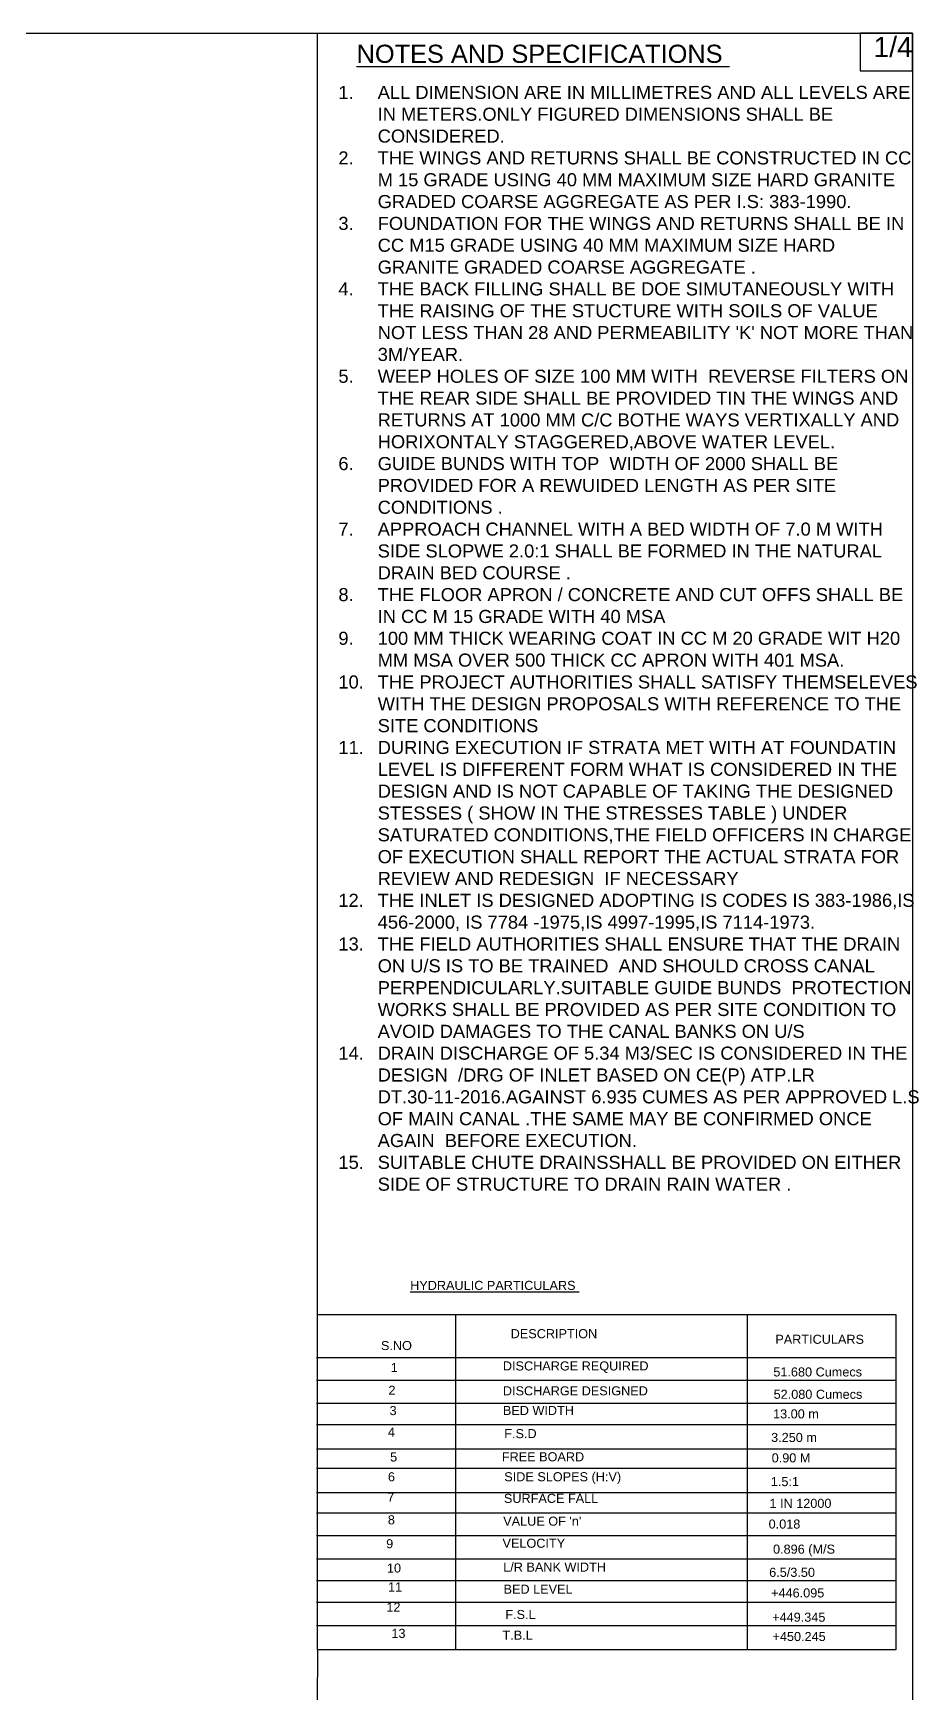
# Model space of a CAD drawing. Header units: millimetres. Extents: x 5124 to 2149775, y 2311 to 45661878.
# Drawn here: x 2127800 to 2149775, y 45620701 to 45661878 of the extents above; entities that cross this region are included whole.
import ezdxf

# ---------------------------------------------------------------- set-up
doc = ezdxf.new("R2010")
doc.units = ezdxf.units.MM
doc.header["$MEASUREMENT"] = 0
for name, color, linetype in [('DIMENSIONS', 7, 'Continuous'), ('DRAWING', 2, 'Continuous'), ('TEXT', 7, 'Continuous')]:
    doc.layers.add(name, color=color, linetype=linetype)
doc.styles.get("Standard").update_dxf_attribs({"font": 'arial.ttf', "height": 225})

msp = doc.modelspace()

# ---------------------------------------------------------------- linework, layer by layer
at = {"layer": 'DIMENSIONS', "color": 0}
for points in [[(2134851.1, 45630088.4), (2134851.1, 45661878.3)], [(2138276.3, 45630088.4), (2138276.3, 45621785.7)], [(2145519.4, 45630088.4), (2145519.4, 45621785.7)], [(2134829.3, 45629020.6), (2149206.4, 45629020.6)], [(2134829.3, 45628459.5), (2149206.4, 45628459.5)], [(2134829.3, 45627890.7), (2149206.4, 45627890.7)], [(2134829.3, 45627354.2), (2149206.4, 45627354.2)], [(2134829.3, 45626753.3), (2149206.4, 45626753.3)], [(2134829.3, 45626270.4), (2149206.4, 45626270.4)], [(2134829.3, 45625669.5), (2149206.4, 45625669.5)], [(2134829.3, 45625165.2), (2149206.4, 45625165.2)], [(2134829.3, 45624601.9), (2149206.4, 45624601.9)], [(2134829.3, 45624022.4), (2149206.4, 45624022.4)], [(2134829.3, 45623485.9), (2149206.4, 45623485.9)], [(2134829.3, 45622949.4), (2149206.4, 45622949.4)], [(2134829.3, 45622366.5), (2149206.4, 45622366.5)], [(2134851.1, 45621763.9), (2134705.2, 45597168.6)]]:
    msp.add_lwpolyline(points, dxfattribs=at)
at = {"layer": 'DIMENSIONS'}
msp.add_lwpolyline([(2149622.7, 45661878.3), (2148323.6, 45661878.3), (2148323.6, 45660943.2), (2149622.7, 45660943.2)], close=True, dxfattribs=at)
at = {"layer": 'DIMENSIONS', "color": 0}
msp.add_lwpolyline([(2134851.1, 45630088.4), (2149206.4, 45630088.4), (2149206.4, 45621763.9), (2134851.1, 45621763.9)], close=True, dxfattribs=at)
at = {"layer": 'DRAWING', "color": 0}
msp.add_lwpolyline([(2069937.3, 45661878.3), (2149622.7, 45661878.3), (2149622.7, 45597168.6), (2069937.3, 45597168.6)], close=True, dxfattribs=at)

# ---------------------------------------------------------------- texts
at = {"layer": 'DIMENSIONS'}
msp.add_text('1/4', height=500, dxfattribs=at).set_placement((2148652.2, 45661286.5))
at = {"layer": 'DIMENSIONS', "color": 0}
for s, p in [('%%UHYDRAULIC PARTICULARS ', (2137153.8, 45630696.8)), ('DESCRIPTION ', (2139647.8, 45629499.4)), ('PARTICULARS ', (2146214.7, 45629359.5)), ('S.NO ', (2136429.3, 45629204.6)), ('1', (2136671.5, 45628657.6)), ('DISCHARGE REQUIRED', (2139454.7, 45628698.1)), ('51.680 Cumecs', (2146165.5, 45628549.5)), ('2', (2136615.3, 45628096)), ('DISCHARGE DESIGNED', (2139454.7, 45628080.5)), ('52.080 Cumecs ', (2146172.4, 45627994.9)), ('3', (2136643.4, 45627590.6)), ('BED WIDTH ', (2139454.7, 45627593.3)), ('13.00 m', (2146158.7, 45627508.7)), ('4', (2136601.3, 45627057.1)), ('F.S.D', (2139489.5, 45627019.2)), ('3.250 m', (2146110.6, 45626923.7)), ('5', (2136657.5, 45626439.4)), ('FREE BOARD', (2139428.6, 45626445.1)), ('0.90 M', (2146124.3, 45626417)), ('6', (2136601.3, 45625948.1)), ('SIDE SLOPES (H:V)', (2139489.5, 45625949.2)), ('1.5:1', (2146103.8, 45625828.1)), ('7', (2136587.2, 45625442.7)), ('SURFACE FALL', (2139480.6, 45625412.9)), ('1 IN 12000', (2146069.4, 45625289.2)), ('8', (2136601.3, 45624881.1)), ("VALUE OF 'n'", (2139463.2, 45624847.4)), ('0.018 ', (2146048.8, 45624775.6)), ('9', (2136559, 45624286.8)), ('VELOCITY ', (2139445.8, 45624299.4)), ('0.896 (M/S', (2146158.5, 45624152.5)), ('10', (2136577.7, 45623683.4)), ('L/R BANK WIDTH', (2139463.2, 45623707.9)), ('6.5/3.50', (2146062.5, 45623577.3)), ('11', (2136605.4, 45623213.4)), ('BED LEVEL ', (2139471.9, 45623159.8)), ('+446.095', (2146110.7, 45623066.9)), ('12', (2136563.9, 45622715.6)), ('F.S.L', (2139515.6, 45622531.4)), ('+449.345', (2146138.2, 45622464.3)), ('13', (2136688.5, 45622063.1)), ('T.B.L', (2139445.9, 45622018.2)), ('+450.245', (2146145, 45621985))]:
    msp.add_text(s, height=225, dxfattribs=at).set_placement(p)
at = {"layer": 'DIMENSIONS', "color": 0, "insert": (2135048.4, 45660572), "char_height": 325, "attachment_point": 1}
msp.add_mtext_dynamic_manual_height_columns("\\pi-975,l1300,t1300;1.^IALL DIMENSION ARE IN MILLIMETRES AND ALL LEVELS ARE IN METERS.ONLY FIGURED DIMENSIONS SHALL BE CONSIDERED.\\P2.^ITHE WINGS AND RETURNS SHALL BE CONSTRUCTED IN CC M 15 GRADE USING 40 MM MAXIMUM SIZE HARD GRANITE GRADED COARSE AGGREGATE AS PER I.S: 383-1990.\\P3.^IFOUNDATION FOR THE WINGS AND RETURNS SHALL BE IN CC M15 GRADE USING 40 MM MAXIMUM SIZE HARD GRANITE GRADED COARSE AGGREGATE .\\P4.^ITHE BACK FILLING SHALL BE DOE SIMUTANEOUSLY WITH THE RAISING OF THE STUCTURE WITH SOILS OF VALUE NOT LESS THAN 28 AND PERMEABILITY 'K' NOT MORE THAN 3M/YEAR.\\P5.^IWEEP HOLES OF SIZE 100 MM WITH  REVERSE FILTERS ON THE REAR SIDE SHALL BE PROVIDED TIN THE WINGS AND RETURNS AT 1000 MM C/C BOTHE WAYS VERTIXALLY AND HORIXONTALY STAGGERED,ABOVE WATER LEVEL.\\P6.^IGUIDE BUNDS WITH TOP  WIDTH OF 2000 SHALL BE PROVIDED FOR A REWUIDED LENGTH AS PER SITE CONDITIONS .\\P7.^IAPPROACH CHANNEL WITH A BED WIDTH OF 7.0 M WITH SIDE SLOPWE 2.0:1 SHALL BE FORMED IN THE NATURAL DRAIN BED COURSE .\\P8.^ITHE FLOOR APRON / CONCRETE AND CUT OFFS SHALL BE IN CC M 15 GRADE WITH 40 MSA \\P9.^I100 MM THICK WEARING COAT IN CC M 20 GRADE WIT H20 MM MSA OVER 500 THICK CC APRON WITH 401 MSA.\\P10.^ITHE PROJECT AUTHORITIES SHALL SATISFY THEMSELEVES WITH THE DESIGN PROPOSALS WITH REFERENCE TO THE SITE CONDITIONS \\P11.^IDURING EXECUTION IF STRATA MET WITH AT FOUNDATIN LEVEL IS DIFFERENT FORM WHAT IS CONSIDERED IN THE DESIGN AND IS NOT CAPABLE OF TAKING THE DESIGNED STESSES ( SHOW IN THE STRESSES TABLE ) UNDER SATURATED CONDITIONS,THE FIELD OFFICERS IN CHARGE OF EXECUTION SHALL REPORT THE ACTUAL STRATA FOR  REVIEW AND REDESIGN  IF NECESSARY \\P12.^ITHE INLET IS DESIGNED ADOPTING IS CODES IS 383-1986,IS 456-2000, IS 7784 -1975,IS 4997-1995,IS 7114-1973.\\P13.^ITHE FIELD AUTHORITIES SHALL ENSURE THAT THE DRAIN ON U/S IS TO BE TRAINED  AND SHOULD CROSS CANAL PERPENDICULARLY.SUITABLE GUIDE BUNDS  PROTECTION WORKS SHALL BE PROVIDED AS PER SITE CONDITION TO AVOID DAMAGES TO THE CANAL BANKS ON U/S \\P14.^IDRAIN DISCHARGE OF 5.34 M3/SEC IS CONSIDERED IN THE DESIGN  /DRG OF INLET BASED ON CE(P) ATP.LR DT.30-11-2016.AGAINST 6.935 CUMES AS PER APPROVED L.S OF MAIN CANAL .THE SAME MAY BE CONFIRMED ONCE AGAIN  BEFORE EXECUTION.\\P15.^ISUITABLE CHUTE DRAINSSHALL BE PROVIDED ON EITHER SIDE OF STRUCTURE TO DRAIN RAIN WATER .", width=14705.984, gutter_width=1125, heights=[75423.2], dxfattribs=at)
at = {"layer": 'TEXT', "color": 0}
msp.add_text('%%UNOTES AND SPECIFICATIONS ', height=450, dxfattribs=at).set_placement((2135825.4, 45661142.6))

doc.saveas('drawing.dxf')
